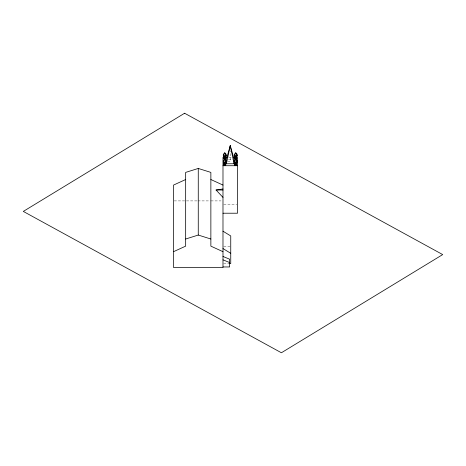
<?xml version="1.0" encoding="UTF-8"?>
<svg xmlns="http://www.w3.org/2000/svg" width="466" height="466" viewBox="0 0 466 466"><rect width="100%" height="100%" fill="white"/><g stroke="black" fill="none" stroke-linecap="round" stroke-linejoin="round"><path stroke-width="0.35" stroke-dasharray="2.33 1.75" d="M228.806 157.322L231.713 157.322M228.497 159.279L232.726 159.279M227.676 161.521L230.256 161.521L230.256 150.728M174.185 200.904L197.176 200.904M197.904 200.904L210.201 200.904M210.923 200.904L221.047 200.904M223.715 204.819L236.804 204.819M223.692 246.246L230.041 246.246M223.657 263.599L228.987 263.599"/><path stroke-width="0.7" d="M224.181 156.349L224.571 156.349M224.962 156.349L225.346 156.349M224.181 162.692L224.571 162.692M224.962 162.692L225.346 162.692M235.173 156.349L235.557 156.349M235.947 156.349L236.338 156.349M235.173 162.692L235.557 162.692M235.947 162.692L236.338 162.692M226.383 163.758L230.256 145.689L234.136 159.279L234.136 163.758L226.383 163.758L226.383 159.279L230.256 145.689L234.136 163.758M223.313 156.023L224.763 152.807L226.22 154.339L226.22 156.023L223.313 156.023L223.313 154.339L224.763 152.807L226.22 156.023M223.313 162.366L224.763 159.151L226.22 160.688L226.22 162.366L223.313 162.366L223.313 160.688L224.763 159.151L226.22 162.366M234.299 156.023L235.755 152.807L237.206 154.339L237.206 156.023L234.299 156.023L234.299 154.339L235.755 152.807L237.206 156.023M234.299 162.366L235.755 159.151L237.206 160.688L237.206 162.366L234.299 162.366L234.299 160.688L235.755 159.151L237.206 162.366M224.239 162.395L224.181 165.249M225.014 162.395L224.962 163.211L224.571 163.211L224.513 162.395M236.006 162.395L235.947 163.211L235.557 163.211L235.557 162.506M185.66 179.526L173.538 185.072L173.538 267.519L222.987 267.519L222.987 157.322M173.538 251.681L185.66 246.141L185.66 172.403L198.266 168.447L210.865 172.403L210.865 246.141L222.987 251.681M185.66 239.017L198.266 235.056L210.865 239.017M222.987 197.386L216.061 190.017L222.987 188.986M225.41 155.9L225.736 155.9M234.782 155.9L235.109 155.9M236.722 155.9L236.402 155.9L236.402 158.685M223.797 156.127L224.117 156.127M225.41 156.127L225.736 156.127M234.782 156.127L235.109 156.127M236.402 156.127L236.722 156.127M225.41 156.151L225.736 156.151M234.782 156.151L235.109 156.151M236.722 156.151L236.559 156.512M225.41 156.378L225.736 156.378M234.782 156.378L235.109 156.378M225.41 156.512L225.573 156.151M235.109 156.512L234.946 156.151M224.571 156.733L224.962 156.826L224.985 156.087L225.346 156.162M235.557 156.733L235.947 156.774M224.962 156.867L224.21 156.087L224.181 158.906M225.171 157.322L227.35 157.322M233.169 157.322L235.347 157.322M225.346 157.788L225.736 157.788M234.782 157.788L235.173 157.788M236.338 157.788L236.722 157.788M225.41 158.015L225.736 158.015M234.782 158.015L235.109 158.015M236.402 158.015L236.722 158.015M223.797 158.685L225.736 158.685M234.782 158.685L236.722 158.685M225.41 162.022L225.736 162.022M234.782 162.022L235.109 162.022M236.402 162.022L236.722 162.022M223.797 162.086L225.736 162.086M234.782 162.086L236.722 162.086M225.41 162.25L225.736 162.25M234.782 162.25L235.109 162.25M236.402 162.25L236.722 162.25M223.797 162.471L224.117 162.471M225.41 162.494L225.736 162.494M234.782 162.494L235.109 162.494M236.402 162.471L236.722 162.494M225.41 162.721L225.736 162.721M234.782 162.721L235.109 162.721M225.41 162.855L225.573 162.494M235.109 162.855L234.946 162.494M224.571 163.077L224.962 163.117M235.557 163.077L235.947 163.117M225.346 164.131L225.736 164.131M234.782 164.131L235.173 164.131M236.338 164.131L236.722 164.131M225.41 164.358L225.736 164.358M234.782 164.358L235.109 164.358M236.402 164.358L236.722 164.358M223.797 165.028L225.736 165.028M234.782 165.028L236.722 165.028M222.987 165.721L237.532 165.721M216.061 190.017L222.987 190.017M222.987 213.218L237.532 213.218L237.532 157.322M229.651 263.599L230.746 263.599L230.746 235.953L222.987 231.206M222.987 266.96L229.651 266.96L229.651 259.195L222.987 256.475M222.987 259.83L229.651 262.556M210.865 179.526L222.987 185.072M222.987 248.559L230.746 253.306M236.279 162.395L236.338 165.249M236.722 155.679L236.722 158.906L234.782 158.906L234.782 155.679M236.722 161.801L236.722 165.249L234.782 165.249L234.782 161.801M236.559 162.494L236.559 162.855M236.402 162.378L236.402 165.028M236.338 158.906L236.326 156.122L235.971 156.087L235.947 156.867L235.557 156.867L235.557 156.162M235.173 156.162L235.173 158.906M235.173 162.506L235.173 165.249M230.256 145.689L230.256 147.128M225.736 155.679L225.736 158.906L223.797 158.906L223.797 155.679M225.736 161.801L225.736 165.249L223.797 165.249L223.797 161.801M225.41 155.679L225.41 158.685M225.41 161.801L225.41 165.028M225.346 155.871L225.346 158.906M225.346 161.76L225.346 165.249M224.117 155.889L224.117 158.685M224.117 162.378L224.117 165.028M198.266 168.447L198.266 235.056M184.6 113.238L23.3 211.413L281.4 352.762L442.7 254.587L184.6 113.238"/></g></svg>
